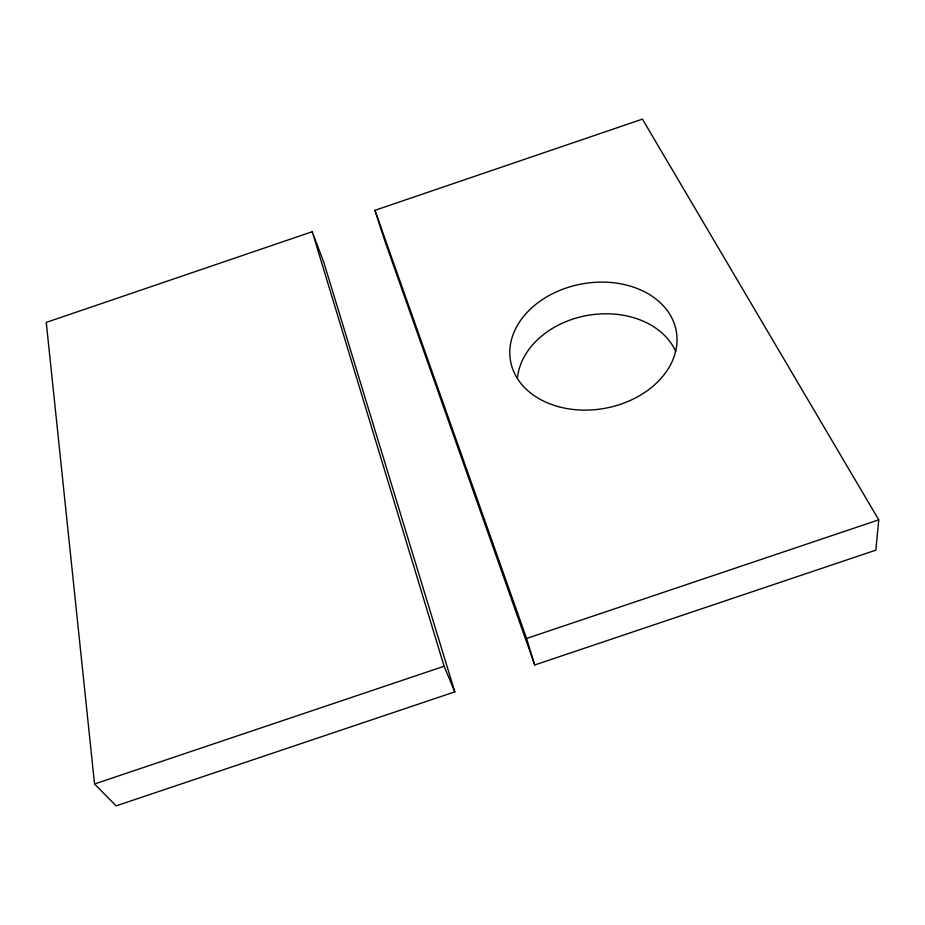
<?xml version="1.0" encoding="UTF-8"?>
<svg xmlns="http://www.w3.org/2000/svg" width="925" height="925" viewBox="0 0 925 925"><rect width="100%" height="100%" fill="white"/><g stroke="black" fill="none" stroke-linecap="round" stroke-linejoin="round"><path stroke-width="1.39" d="M878.75 519.838L875.848 550.155L534.719 664.971L384.823 240.951L374.937 210.333L642.436 119.128L878.75 519.838L526.579 638.47L534.719 664.971M312.234 231.713L46.25 322.409L94.535 783.995L116.134 805.872L454.811 691.865L323.623 261.798L312.234 231.713L444.104 666.254L454.811 691.865M94.535 783.995L444.104 666.254M374.937 210.333L526.579 638.47M517.48 377.897A81.909 62.68 -9.8 0 1 588.566 315.217A81.909 62.68 -9.8 0 1 675.759 351.442M558.249 406.607A84.21 63.247 -10.2 0 0 676.695 333.96A84.21 63.247 -10.2 0 0 545.276 297.746A84.21 63.247 -10.2 0 0 558.249 406.607"/></g></svg>
